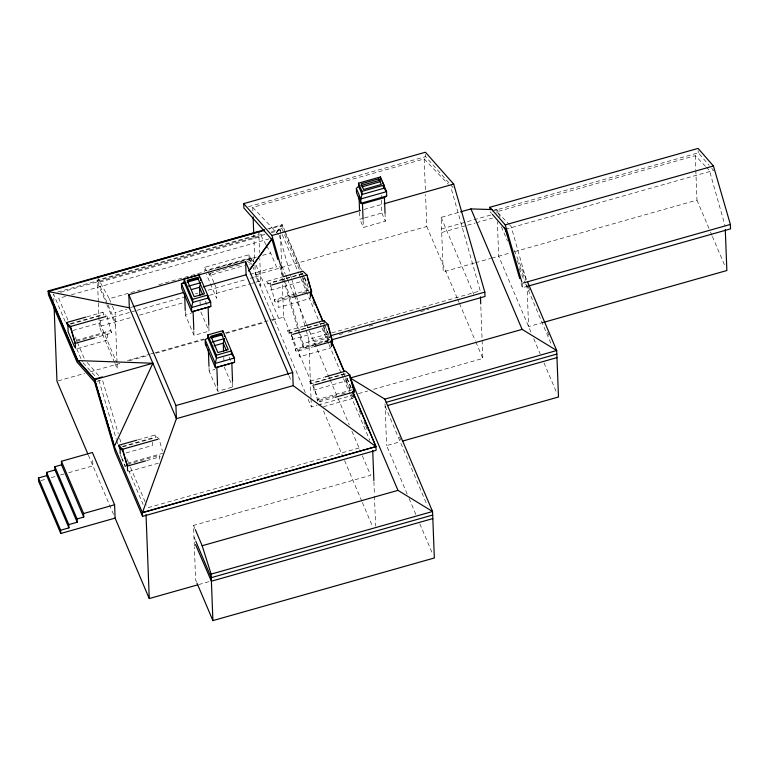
<?xml version="1.0" encoding="UTF-8"?>
<svg xmlns="http://www.w3.org/2000/svg" width="769" height="769" viewBox="0 0 769 769"><rect width="100%" height="100%" fill="white"/><g stroke="black" fill="none" stroke-linecap="round" stroke-linejoin="round"><path stroke-width="0.58" stroke-dasharray="3.85 2.88" d="M276.667 232.151L282.223 224.404L284.549 229.931M276.927 232.238L281.829 225.471L269.112 229.075M248.464 206.698L425.603 156.607L449.923 184.031M252.876 210.966L252.741 207.409L424.19 158.923L448.327 184.281M267.929 228.787L281.8 224.865L285.078 232.584M98.326 301.909L97.48 280.07L258.865 234.43M57.656 292.057L264.603 233.536M271.544 231.575L281.944 228.624L281.8 224.865M60.53 292.316L265.343 234.391M271.101 232.757L280.301 230.162L281.704 233.459M258.97 237.121L97.586 282.761L106.362 303.428M363.958 209.466L383.51 203.929M65.653 296.401L58.723 298.362L68.056 320.337M71.43 294.767L269.015 238.89M385.019 212.975L385.336 221.232L363.372 227.451L359.892 219.242L363.353 218.261M364.516 217.935L381.857 213.023L381.357 200.055M249.012 254.77L249.146 258.211L204.91 270.717L204.775 267.285L249.012 254.77L251.876 261.498L248.474 262.469M208.639 270.255L251.742 258.067L253.386 261.941M97.375 277.244L109.256 298.708L140.371 289.903M158.818 284.693L204.929 271.649M217.608 268.064L222.222 266.766M226.826 265.459L256.798 256.981M262.565 255.356L270.63 253.068L276.494 266.881L249.983 274.379M246.859 261.393L253.664 259.47L253.751 261.758M209.899 273.37L241.668 264.392M207.918 271.544L209.562 275.417L244.725 265.468M249.262 264.19L251.53 263.546M86.868 316.818L102.796 312.31L106.122 315.415M474.415 263.056L443.213 271.88L441.118 217.358L459.478 212.167M70.152 323.711L100.076 315.242M70.844 324.105L103.844 314.771L102.796 312.31M130.49 307.485L132.806 306.831M117.032 362.295L115.119 312.522L126.645 309.263M305.303 392.632L255.337 274.975L426.785 226.49L425.555 194.48M135.805 310.676L99.057 321.067L116.609 362.401M136.959 310.349L184.041 297.036M195.528 293.787L197.825 293.133M208.159 290.211L245.696 279.599M250.233 278.311L253.635 277.349M254.77 277.032L260.441 275.427M492.371 211.052L698.262 152.829L709.008 165.143M72.747 330.545L100.364 322.74L100.278 320.596M705.481 166.325L695.253 155.646L496.985 211.725L508.79 224.039M441.56 228.951L491.266 214.887M114.514 362.391L99.268 326.498L131.422 317.405M139.468 315.136L183.109 302.794M209.524 295.315L250.444 283.751M251.578 283.425L254.981 282.463M256.115 282.146L260.653 280.858M302.726 273.937L267.458 283.915L266.41 281.454L282.338 276.946M441.704 232.498L475.213 223.02M476.376 222.693L492.554 218.108M302.842 273.543L270.63 282.656L270.919 290.144L303.13 281.031L303.005 277.82M76.429 340.244L110.563 330.593L111.611 333.054L95.673 337.553M76.352 341.33L107.42 332.544L107.708 340.033L75.487 349.145M208.841 326.441L209.024 331.151L194.028 335.399L185.425 315.136L191.193 313.502M505.435 229.297L713.622 170.42L709.777 166.027M308.311 290.086L274.177 299.737L275.225 302.198L291.153 297.69M291.778 296.046L277.974 299.948L278.263 307.437L310.484 298.334M292.931 295.719L296.382 294.748M302.14 293.114L306.735 291.816M127.452 360.555L149.349 354.365M150.503 354.038L153.963 353.058M155.117 352.731L203.525 339.042M225.432 332.842L270.39 320.135M271.544 319.808L278.455 317.847L255.923 264.786M475.578 262.729L490.603 258.48M491.756 258.153L510.222 252.934M514.826 251.626L696.964 200.123L695.839 170.862M58.117 380.895L84.58 373.417M90.338 371.783L120.252 363.324M129.461 360.719L147.869 355.518M155.924 353.24L204.246 339.571M226.115 333.39L264.084 322.653M272.139 320.375L283.646 317.116L282.358 283.761M96.827 381.424L102.412 379.838L118.311 433.764M324.835 322.999L288.433 333.294L287.385 330.833L303.313 326.335M323.816 322.922L291.595 332.035L291.884 339.523L324.105 330.41L323.893 325.066M311.003 397.448L308.773 339.369L330.641 333.188M331.785 332.862L480.231 290.884L450.749 186.819M328.574 340.715L303.265 347.876L303.101 343.512L328.401 336.351M232.526 381.145L232.757 387.038L217.762 391.277L209.158 371.014L214.926 369.389M313.963 341.83L333.477 336.313M339.216 334.688L343.81 333.39M348.405 332.093L356.441 329.824M369.062 326.248L373.657 324.951M386.288 321.384L390.873 320.087M420.72 311.637L428.756 309.369M329.276 339.465L295.152 349.116L296.19 351.577L313.262 346.752M313.906 345.098L298.939 349.328L299.228 356.826L330.295 348.03M315.05 344.772L318.501 343.801M324.258 342.176L328.863 340.869M521.036 283.155L522.362 287.741L528.12 286.116M345.598 373.878L310.33 383.856L309.282 381.395L324.076 377.214M344.56 373.801L313.492 382.587L313.617 385.798M543.577 322.355L528.591 326.594L526.928 283.3M137.853 439.868L154.915 435.043L159.077 438.916L162.49 451.288M345.877 377.762L346.002 380.972L313.781 390.085L313.656 386.874M122.281 446.443L152.195 437.974M122.973 446.837L155.963 437.503L154.915 435.043M126.02 452.951L152.483 445.472L152.272 440.118M352.317 389.7L317.039 399.678L318.087 402.129L313.742 386.394M335.803 395.66L320.836 399.89L321 404.167M341.551 394.036L346.156 392.728M319.231 401.812L334.015 397.631M40.892 480.577L46.669 478.943M51.292 477.636L55.916 476.328M60.54 475.021L64.01 474.04M68.633 472.733L92.905 465.86L92.607 458.074M308.1 399.236L311.368 406.936L317.126 405.301M318.27 404.975L351.644 395.545M358.546 393.593L367.755 390.988M373.503 389.354L482.826 358.441L480.769 305.11M323.432 406.724L353.346 398.265M127.414 463.294L162.682 453.326M127.318 464.389L159.539 455.277L159.702 459.554M146.658 460.612L160.317 456.748M128.759 471.551L158.674 463.092M359.104 447.991L147.658 507.79L146.725 505.598M407.205 494.073L386.615 445.597L400.457 441.685M194.326 546.038L193.538 525.39L370.639 475.309L362.209 455.45M198.738 584.565L209.091 581.633M494.544 209.639L496.909 209.706L500.177 217.406M266.41 281.454L270.573 285.337L275.225 302.198M287.385 330.833L291.538 334.717L296.19 351.577M309.282 381.395L313.435 385.269M706.269 167.142L709.422 170.43L725.148 226.057M509.568 224.856L511.145 226.499L526.554 280.993M252.741 207.409L278.484 234.458M83.158 362.814L95.75 376.81M450.711 184.916L453.056 187.569M87.147 362.497L98.595 375.503M490.074 211.706L491.612 213.465M266.112 244.888L258.759 231.604L259.566 252.684M266.67 245.917L270.63 253.068M282.175 234.564L298.574 273.072M299.035 274.177L300.448 277.474M300.91 278.58L321.519 326.998M321.99 328.094L328.546 343.503M329.017 344.599L341.196 373.215M341.657 374.311L343.07 377.617M343.532 378.713L350.097 394.122M350.558 395.218L369.764 440.339M696.964 200.123L710.047 230.921M710.508 232.017L711.911 235.324M712.373 236.419L724.994 266.122M514.192 250.415L526.803 280.108M517.124 260.556L525.535 280.358M528.341 286.962L529.745 290.259M547.49 332.064L548.893 335.361M501.378 226.701L507.453 241.005M519.133 268.506L525.208 282.809M525.669 283.905L551.834 345.512M530.927 332.093L498.687 256.192L497.36 221.578M533.724 338.696L540.271 354.096M544 362.891L556.612 392.594M441.118 217.358L473.742 294.191M426.785 226.49L457.142 297.959M457.603 299.064L459.006 302.361M459.478 303.457L475.348 340.85M475.819 341.945L482.826 358.441M381.857 213.023L385.336 221.232M399.476 436.821L400.88 440.128M385.106 406.215L427.208 505.368M409.079 498.485L416.558 516.114M419.836 523.824L432.466 553.565M285.549 233.689L301.948 272.293M302.409 273.399L303.822 276.705M304.284 277.811L308.504 287.741M323.489 323.038L329.584 337.37M346.915 378.185L351.596 389.21M281.944 228.624L301.621 274.956M302.092 276.052L308.648 291.499M312.858 301.429L314.271 304.735M323.172 325.691L329.257 340.033M343.31 373.119L350.799 390.767M359.238 410.617L361.574 416.135M363.92 421.652L365.323 424.959M365.794 426.064L368.13 431.582M346.002 380.972L351.048 392.863M351.51 393.939L352.884 397.189M303.13 281.031L307.264 290.759M324.105 330.41L328.69 341.225M281.877 266.122L285.155 273.841M285.616 274.937L287.02 278.243M287.491 279.349L294.046 294.777M294.517 295.882L306.216 323.432M306.687 324.537L328.017 374.926M328.209 375.243L329.622 378.55M330.084 379.646L349.28 424.844M351.904 431.188L359.873 449.932M283.646 317.116L320.654 404.273M323.47 410.896L342.205 455.017M344.55 460.535L361.882 501.359M362.353 502.455L372.657 526.727M249.146 258.211L251.953 264.815M252.424 265.911L260.835 285.732L259.797 258.663M288.99 375.753L291.316 381.241M213.945 282.617L209.428 271.986L209.562 275.417M214.397 283.684L216.204 287.942L216.598 298.247L206.313 274.024M204.775 267.285L207.226 273.053M205.4 301.169L207.217 305.428M229.133 357.047L230.94 361.315M200.872 311.964L209.024 331.151M224.154 366.775L232.757 387.038M109.256 298.708L111.957 305.082M112.409 306.149L115.119 312.522M97.48 280.07L107.65 303.995M108.112 305.082L115.504 322.49M106.824 304.514L115.6 325.181M193.538 525.39L194.893 528.611M193.98 536.983L195.384 540.28M114.975 363.487L117.282 368.918L117.071 363.487M196.566 582.114L195.624 579.913L194.374 547.201M75.054 336.822L76.919 341.215M77.39 342.311L84.85 359.892M126.76 458.574L130.009 466.235M130.47 467.321L146.264 504.502M128.625 470.359L143.092 504.445M65.211 321.557L53.628 294.267L53.897 301.41M76.804 348.847L82.37 361.949M120.262 454.575L121.637 457.824M88.358 455.142L113.658 514.711M285.02 231.036L301.342 269.727M304.601 277.465L307.408 284.107M324.662 325.008L329.786 337.168M347.04 378.079L351.702 389.133M98.903 380.299L116.34 439.359M116.667 440.493L117.676 443.896M119.666 438.359L121.694 445.241M280.887 266.516L283.867 276.859M284.203 278.003L285.193 281.454M285.53 282.608L303.101 343.512M279.733 266.285L303.265 347.876M279.291 235.304L291.278 277.619M291.605 278.762L296.142 294.777M296.459 295.911L305.86 329.074M306.187 330.218L308.773 339.369M106.949 316.184L111.611 333.054M698.175 150.618L698.262 152.829M695.253 155.646L695.791 169.689M522.199 283.309L522.362 287.741M496.909 209.706L497.043 213.253M425.526 154.425L425.603 156.607M424.19 158.923L425.372 189.741M381.174 195.336L381.309 198.873M385.009 403.85L386.615 445.597M373.907 481.702L374.416 494.89M374.465 496.092L375.618 526.063M363.103 220.367L363.372 227.451M359.613 212.157L359.892 219.242M311.051 398.63L311.368 406.936M280.301 230.162L280.445 233.728M280.483 234.92L281.589 263.517M281.627 264.699L282.319 282.569M253.789 234.68L254.741 259.566M254.972 265.488L255.337 274.975M251.742 258.067L251.876 261.498M223.789 357.345L224.019 363.237M217.579 386.557L217.762 391.277M209.024 367.476L209.158 371.014M200.055 301.458L200.286 307.35M193.846 330.68L194.028 335.399M185.291 311.599L185.425 315.136M98.365 303.111L99.268 326.498"/><path stroke-width="1.15" d="M200.449 283.848L199.517 287.298L199.834 295.556M224.183 339.725L223.25 343.185L223.568 351.443M352.635 391.344L375.954 446.626L142.409 512.673L176.409 418.663L175.909 405.561L128.836 294.71L245.609 261.681L292.681 372.532L293.181 385.634L375.954 446.626L376.099 450.326L142.553 516.374L115.225 452.037L94.597 382.049L77.035 362.103L48.399 294.681L48.255 290.913L264.459 229.768M77.602 360.565L152.868 363.237L114.302 446.491L94.481 379.742L77.602 360.565L48.284 291.518L264.488 230.383M248.887 270.909L271.803 238.938M248.906 270.919L272.024 239.015M356.364 188.453L358.623 186.223L358.498 183.157L380.463 176.937L383.952 185.146L384.067 188.222L386.547 191.654L386.711 195.96L384.433 197.643L362.468 203.852L360.978 203.237L356.528 192.759L356.364 188.453L360.815 198.931L360.978 203.237L386.711 195.96M184.156 282.127L181.446 283.799L181.619 288.106L191.692 311.839L210.85 306.427L210.677 302.121L199.036 274.812L184.041 279.051L184.156 282.127L192.759 302.39L191.529 307.533L191.692 311.839L210.85 306.427M205.179 339.687L207.89 338.004L207.774 334.928L222.77 330.689L234.41 357.998L234.574 362.305L215.426 367.726L205.342 343.993L205.179 339.687L215.262 363.42L215.426 367.726L234.574 362.305M277.744 259.393L272.101 239.851L243.869 208.005L243.696 203.631L425.44 152.233L453.672 184.089L484.835 292.114L485.008 296.478L332.025 339.744M360.93 185.569L380.588 180.013M361.959 186.867L379.857 181.801M382.097 181.176L386.547 191.654L360.815 198.931L362.103 194.432L361.988 191.366L383.952 185.146M97.375 277.244L256.452 232.257M243.696 203.631L271.938 235.487L360.507 210.437M384.663 203.612L453.672 184.089M187.617 281.146L199.152 277.878M183.704 283.165L181.446 283.799L191.529 307.533L210.677 302.121L207.755 298.141L207.64 295.075L192.644 299.314L192.759 302.39L207.755 298.141M187.078 282.213L198.344 279.022M188.376 286.193L200.767 282.694M94.539 337.879L75.199 343.349L70.604 328.027L67.432 325.066L66.394 322.605L85.734 317.136M460.621 211.84L470.955 208.918L492.189 209.572M191.443 289.586L199.517 287.298L202.68 294.767M133.96 306.504L183.676 292.441M203.333 286.885L246.109 274.783L245.609 261.681M489.988 209.495L489.901 207.274L698.089 148.398L713.449 165.998L730.377 224.433L730.55 228.864L528.12 286.116M66.394 322.605L70.546 326.489L105.814 316.511M283.482 276.629L302.823 271.159L306.975 275.033L311.628 291.903L292.287 297.372M271.707 285.011L306.975 275.033M489.901 207.274L505.262 224.875L713.449 165.998M210.197 337.351L221.732 334.092M210.812 338.091L222.078 334.909M212.109 342.08L224.5 338.571M102.277 376.925L94.462 379.136L77.573 359.959L48.255 290.913M214.013 345.8L223.25 343.185L226.413 350.654M94.481 379.742L152.868 363.237M304.447 326.008L323.787 320.538L327.95 324.412L332.602 341.282L314.396 346.425M216.377 355.191L231.373 350.952L231.488 354.028L234.41 357.998L215.262 363.42L216.493 358.267L216.377 355.191L207.774 334.928M292.672 334.39L327.95 324.412M231.488 354.028L216.493 358.267L207.89 338.004M330.708 335.707L484.835 292.114M523.343 282.982L730.377 224.433M175.909 405.561L292.681 372.532M293.181 385.634L176.409 418.663L129.336 307.811L128.836 294.71M325.21 376.887L345.685 371.1L349.847 374.974L354.499 391.834L335.159 397.304M314.569 384.952L349.847 374.974M543.577 322.355L726.859 270.525L725.282 229.566M197.027 583.219L212.907 620.602L434.341 557.977L432.553 511.5L397.967 490.362L350.241 377.992L522.113 329.382L556.698 350.52L558.486 396.996L402.764 441.031M61.414 461.275L92.395 452.508L114.591 504.762L115.1 518.114L60.77 533.484L38.575 481.231L38.45 477.962L46.746 475.617L46.621 472.349L55.003 469.974L54.878 466.706L61.549 464.812L61.414 461.275L83.61 513.529L83.744 517.066L77.073 518.96L77.198 522.228L68.806 524.602L68.931 527.87L60.636 530.216L60.77 533.484M145.524 460.929L127.318 466.081L122.723 450.759L119.551 447.798L118.513 445.338L136.719 440.195M118.513 445.338L122.665 449.221L157.933 439.243M350.241 377.992L384.836 399.121L556.698 350.52L527.736 282.31M386.125 402.341L556.833 354.067M387.413 405.561L556.967 357.614M83.61 513.529L114.591 504.762M195.355 529.678L202.17 545.74L397.967 490.362M212.907 620.602L211.119 574.116L432.553 511.5L384.836 399.121M432.687 515.047L211.254 577.663L195.845 541.376M115.062 518.027L149.263 598.561L197.585 584.892M432.822 518.594L211.388 581.21L195.547 544.596M48.284 291.518L129.336 307.811M492.381 214.34L505.435 229.297L519.709 278.57M205.342 343.993L206.794 345.714M504.377 227.307L508.117 236.112M470.955 208.918L522.113 329.382M383.202 186.175L384.067 188.222L362.103 194.432L358.623 186.223M358.498 183.157L361.988 191.366M353.452 389.374L354.499 391.834M311.628 291.903L307.331 277.647M323.787 320.538L324.489 322.182M331.9 339.638L332.602 341.282M310.378 292.153L322.557 320.827M330.987 340.686L344.099 371.562M352.529 391.421L375.954 446.568L142.409 512.615L142.553 516.374M246.109 274.783L288.519 374.657M184.041 279.051L192.644 299.314M74.574 346.982L68.143 331.852L67.855 324.355M122.098 458.901L123.021 461.064M124.395 464.313L125.309 466.475M142.409 512.673L114.302 446.443L94.462 379.136L114.283 445.885M87.887 454.037L56.964 381.222L54.08 306.177M61.549 464.812L83.744 517.066M54.878 466.706L77.073 518.96M55.003 469.974L77.198 522.228M46.621 472.349L68.806 524.602M46.746 475.617L68.931 527.87M38.45 477.962L60.636 530.216M310.666 291.845L322.788 320.586M331.65 341.59L344.243 371.446M202.17 545.74L211.119 574.116M505.262 224.875L521.863 282.165M271.938 235.487L280.56 265.363M349.905 376.512L353.154 388.307M328.007 325.96L331.554 338.821M122.665 449.221L127.318 466.081M70.546 326.489L75.199 343.349M480.452 296.805L480.731 303.918M384.433 197.643L385.019 212.975M380.463 176.937L380.549 178.994M372.715 450.538L373.869 480.51M362.468 203.852L363.055 219.194M359.027 196.826L359.527 209.802M353.096 391.844L353.307 397.198M331.199 341.292L331.41 346.636M310.234 291.912L310.436 297.257M253.097 216.896L253.741 233.488M231.853 363.449L232.526 381.145M224.337 334.275L224.413 336.428M222.77 330.689L222.847 332.737M216.858 367.688L217.531 385.384M208.12 307.562L208.803 325.258M208.341 349.789L208.976 366.304M200.603 278.388L200.68 280.541M199.036 274.812L199.113 276.859M193.125 311.81L193.798 329.497M184.608 293.902L185.242 310.416M146.033 514.644L149.263 598.561M127.366 465.456L127.567 470.811M119.974 447.087L120.224 453.508M75.247 342.724L75.449 348.078M378.896 178.812L361.151 183.829L363.554 189.491L381.299 184.473L378.896 178.812M197.527 277.417L187.194 280.339L194.144 296.699L204.477 293.787L197.527 277.417M221.261 333.304L210.927 336.216L217.877 352.587L228.21 349.664L221.261 333.304"/></g></svg>
